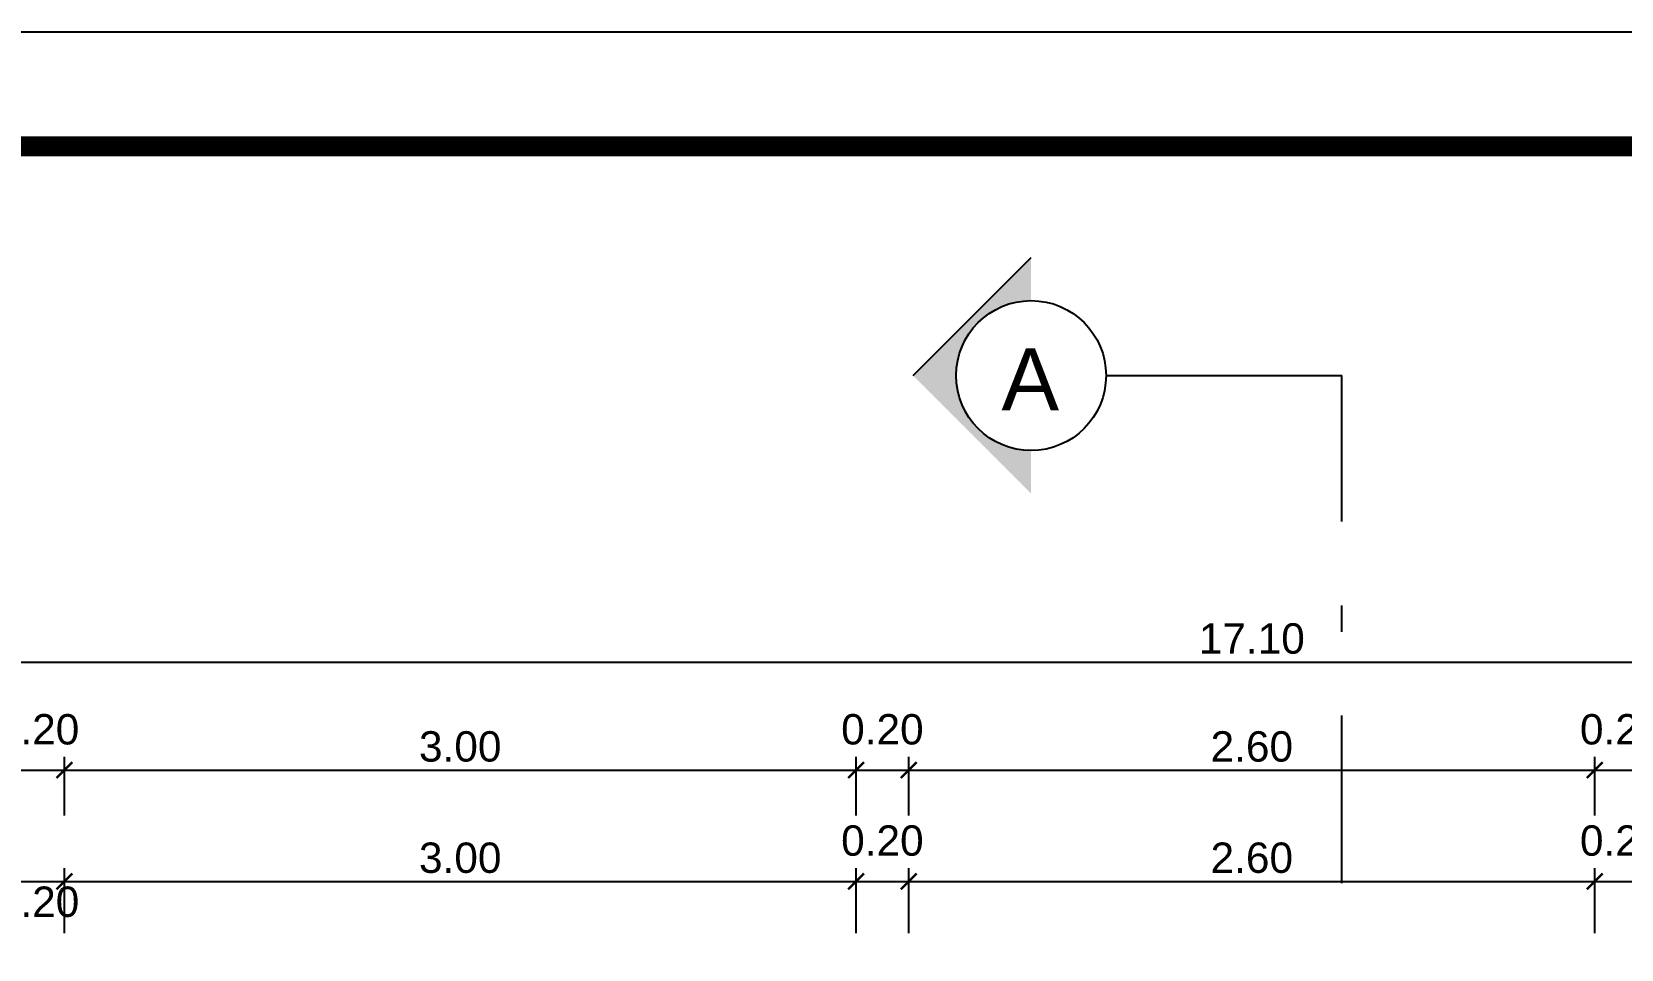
# Model space of a CAD drawing. Header units: feet. Extents: x -417 to 46, y -646 to -218.
# Drawn here: x -73.81 to -67.79, y -279.19 to -275.72 of the extents above; entities that cross this region are included whole.
import ezdxf

# ---------------------------------------------------------------- set-up
doc = ezdxf.new("R2010")
doc.units = ezdxf.units.FT
doc.header["$MEASUREMENT"] = 0
doc.linetypes.add('DASHDOT', pattern=[25.4, 12.7, -6.35, 0, -6.35])
for name, color, linetype in [('DIM', 10, 'Continuous'), ('GRDUTIY', 5, 'Continuous'), ('MARCO', 7, 'Continuous'), ('TEXXT', 8, 'Continuous')]:
    doc.layers.add(name, color=color, linetype=linetype)
doc.layers.add('DIM-COTAS', color=1, linetype='Continuous', lineweight=5)
doc.styles.add('DAMIAN', font='arial.ttf', dxfattribs={"height": 0.12})
doc.styles.get("Standard").update_dxf_attribs({"font": 'arial.ttf', "height": 0.115})
doc.dimstyles.new('KEILY', dxfattribs={"dimtxt": 0.115, "dimasz": 0.06, "dimexe": 0.05, "dimexo": 0.2, "dimgap": 0.03, "dimtad": 1, "dimzin": 1, "dimdsep": 46, "dimtxsty": 'Standard', "dimblk": 'ARCHTICK', "dimcen": 2.5, "dimdle": 0.03, "dimclrd": 256, "dimclre": 256, "dimclrt": 7, "dimadec": 0, "dimazin": 0, "dimtfac": 1, "dimtmove": 2, "dimatfit": 3, "dimfxl": 0.2, "dimfxlon": 1, "dimtolj": 1, "dimtzin": 1, "dimarcsym": 0})

# ---------------------------------------------------------------- blocks, each defined once
blk = doc.blocks.new('_ArchTick')
at = {"layer": 'DIM-COTAS', "color": 0, "const_width": 0.15}
blk.add_lwpolyline([(-0.5, -0.5), (0.5, 0.5)], dxfattribs=at)
blk = doc.blocks.new('*D1379')
at = {"layer": 'Defpoints', "color": 0, "transparency": 16777216}
for p in [(-73.6883, -278.9362), (-73.6883, -279.3321), (-73.8883, -279.5321)]:
    blk.add_point(p, dxfattribs=at)
at = {"layer": 'DIM', "lineweight": -2, "transparency": 16777216}
for p, q in [((-73.8883, -279.1362), (-73.8883, -278.8862)), ((-73.6883, -279.1321), (-73.6883, -278.8862)), ((-73.9183, -278.9362), (-73.6583, -278.9362))]:
    blk.add_line(p, q, dxfattribs=at)
at = {"layer": 'DIM', "lineweight": -2, "transparency": 16777216, "xscale": 0.06, "yscale": 0.06, "zscale": 0.06, "rotation": 180}
blk.add_blockref('_ArchTick', (-73.8883, -278.9362), dxfattribs=at)
at = {"layer": 'DIM', "lineweight": -2, "transparency": 16777216, "xscale": 0.06, "yscale": 0.06, "zscale": 0.06}
blk.add_blockref('_ArchTick', (-73.6883, -278.9362), dxfattribs=at)
at = {"layer": 'DIM', "color": 7, "transparency": 16777216, "insert": (-73.7883, -279.0143), "char_height": 0.115, "attachment_point": 5}
blk.add_mtext('\\A1;0.20', dxfattribs=at)
blk = doc.blocks.new('*D1380')
at = {"layer": 'Defpoints', "color": 0, "transparency": 16777216}
for p in [(-70.6883, -278.9362), (-73.6883, -279.3321), (-70.6883, -279.3321)]:
    blk.add_point(p, dxfattribs=at)
at = {"layer": 'DIM', "lineweight": -2, "transparency": 16777216}
for p, q in [((-73.6883, -279.1321), (-73.6883, -278.8862)), ((-70.6883, -279.1321), (-70.6883, -278.8862)), ((-73.7183, -278.9362), (-70.6583, -278.9362))]:
    blk.add_line(p, q, dxfattribs=at)
at = {"layer": 'DIM', "lineweight": -2, "transparency": 16777216, "xscale": 0.06, "yscale": 0.06, "zscale": 0.06, "rotation": 180}
blk.add_blockref('_ArchTick', (-73.6883, -278.9362), dxfattribs=at)
at = {"layer": 'DIM', "lineweight": -2, "transparency": 16777216, "xscale": 0.06, "yscale": 0.06, "zscale": 0.06}
blk.add_blockref('_ArchTick', (-70.6883, -278.9362), dxfattribs=at)
at = {"layer": 'DIM', "color": 7, "transparency": 16777216, "insert": (-72.1883, -278.8475), "char_height": 0.115, "attachment_point": 5}
blk.add_mtext('\\A1;3.00', dxfattribs=at)
blk = doc.blocks.new('*D1381')
at = {"layer": 'Defpoints', "color": 0, "transparency": 16777216}
for p in [(-70.4883, -278.9362), (-70.6883, -279.3321), (-70.4883, -279.3321)]:
    blk.add_point(p, dxfattribs=at)
at = {"layer": 'DIM', "lineweight": -2, "transparency": 16777216}
for p, q in [((-70.6883, -279.1321), (-70.6883, -278.8862)), ((-70.4883, -279.1321), (-70.4883, -278.8862)), ((-70.7183, -278.9362), (-70.4583, -278.9362))]:
    blk.add_line(p, q, dxfattribs=at)
at = {"layer": 'DIM', "lineweight": -2, "transparency": 16777216, "xscale": 0.06, "yscale": 0.06, "zscale": 0.06, "rotation": 180}
blk.add_blockref('_ArchTick', (-70.6883, -278.9362), dxfattribs=at)
at = {"layer": 'DIM', "lineweight": -2, "transparency": 16777216, "xscale": 0.06, "yscale": 0.06, "zscale": 0.06}
blk.add_blockref('_ArchTick', (-70.4883, -278.9362), dxfattribs=at)
at = {"layer": 'DIM', "color": 7, "transparency": 16777216, "insert": (-70.5883, -278.7825), "char_height": 0.115, "attachment_point": 5}
blk.add_mtext('\\A1;0.20', dxfattribs=at)
blk = doc.blocks.new('*D1382')
at = {"layer": 'Defpoints', "color": 0, "transparency": 16777216}
for p in [(-67.8883, -278.9362), (-70.4883, -279.3321), (-67.8883, -279.3321)]:
    blk.add_point(p, dxfattribs=at)
at = {"layer": 'DIM', "lineweight": -2, "transparency": 16777216}
for p, q in [((-70.4883, -279.1321), (-70.4883, -278.8862)), ((-67.8883, -279.1321), (-67.8883, -278.8862)), ((-70.5183, -278.9362), (-67.8583, -278.9362))]:
    blk.add_line(p, q, dxfattribs=at)
at = {"layer": 'DIM', "lineweight": -2, "transparency": 16777216, "xscale": 0.06, "yscale": 0.06, "zscale": 0.06, "rotation": 180}
blk.add_blockref('_ArchTick', (-70.4883, -278.9362), dxfattribs=at)
at = {"layer": 'DIM', "lineweight": -2, "transparency": 16777216, "xscale": 0.06, "yscale": 0.06, "zscale": 0.06}
blk.add_blockref('_ArchTick', (-67.8883, -278.9362), dxfattribs=at)
at = {"layer": 'DIM', "color": 7, "transparency": 16777216, "insert": (-69.1883, -278.8475), "char_height": 0.115, "attachment_point": 5}
blk.add_mtext('\\A1;2.60', dxfattribs=at)
blk = doc.blocks.new('*D1383')
at = {"layer": 'Defpoints', "color": 0, "transparency": 16777216}
for p in [(-67.6883, -278.9362), (-67.8883, -279.3321), (-67.6883, -279.5321)]:
    blk.add_point(p, dxfattribs=at)
at = {"layer": 'DIM', "lineweight": -2, "transparency": 16777216}
for p, q in [((-67.8883, -279.1321), (-67.8883, -278.8862)), ((-67.6883, -279.1362), (-67.6883, -278.8862)), ((-67.9183, -278.9362), (-67.6583, -278.9362))]:
    blk.add_line(p, q, dxfattribs=at)
at = {"layer": 'DIM', "lineweight": -2, "transparency": 16777216, "xscale": 0.06, "yscale": 0.06, "zscale": 0.06, "rotation": 180}
blk.add_blockref('_ArchTick', (-67.8883, -278.9362), dxfattribs=at)
at = {"layer": 'DIM', "lineweight": -2, "transparency": 16777216, "xscale": 0.06, "yscale": 0.06, "zscale": 0.06}
blk.add_blockref('_ArchTick', (-67.6883, -278.9362), dxfattribs=at)
at = {"layer": 'DIM', "color": 7, "transparency": 16777216, "insert": (-67.7883, -278.7825), "char_height": 0.115, "attachment_point": 5}
blk.add_mtext('\\A1;0.20', dxfattribs=at)
blk = doc.blocks.new('*D1151')
at = {"layer": 'Defpoints', "color": 0, "transparency": 16777216}
for p in [(-73.6883, -278.5146), (-73.8883, -278.8862), (-73.6883, -278.8862)]:
    blk.add_point(p, dxfattribs=at)
at = {"layer": 'DIM', "lineweight": -2, "transparency": 16777216}
for p, q in [((-73.8883, -278.6862), (-73.8883, -278.4646)), ((-73.6883, -278.6862), (-73.6883, -278.4646)), ((-73.9183, -278.5146), (-73.6583, -278.5146))]:
    blk.add_line(p, q, dxfattribs=at)
at = {"layer": 'DIM', "lineweight": -2, "transparency": 16777216, "xscale": 0.06, "yscale": 0.06, "zscale": 0.06, "rotation": 180}
blk.add_blockref('_ArchTick', (-73.8883, -278.5146), dxfattribs=at)
at = {"layer": 'DIM', "lineweight": -2, "transparency": 16777216, "xscale": 0.06, "yscale": 0.06, "zscale": 0.06}
blk.add_blockref('_ArchTick', (-73.6883, -278.5146), dxfattribs=at)
at = {"layer": 'DIM', "color": 7, "transparency": 16777216, "insert": (-73.7883, -278.3609), "char_height": 0.115, "attachment_point": 5}
blk.add_mtext('\\A1;0.20', dxfattribs=at)
blk = doc.blocks.new('*D1152')
at = {"layer": 'Defpoints', "color": 0, "transparency": 16777216}
for p in [(-70.6883, -278.5146), (-73.6883, -278.8862), (-70.6883, -278.8862)]:
    blk.add_point(p, dxfattribs=at)
at = {"layer": 'DIM', "lineweight": -2, "transparency": 16777216}
for p, q in [((-73.6883, -278.6862), (-73.6883, -278.4646)), ((-70.6883, -278.6862), (-70.6883, -278.4646)), ((-73.7183, -278.5146), (-70.6583, -278.5146))]:
    blk.add_line(p, q, dxfattribs=at)
at = {"layer": 'DIM', "lineweight": -2, "transparency": 16777216, "xscale": 0.06, "yscale": 0.06, "zscale": 0.06, "rotation": 180}
blk.add_blockref('_ArchTick', (-73.6883, -278.5146), dxfattribs=at)
at = {"layer": 'DIM', "lineweight": -2, "transparency": 16777216, "xscale": 0.06, "yscale": 0.06, "zscale": 0.06}
blk.add_blockref('_ArchTick', (-70.6883, -278.5146), dxfattribs=at)
at = {"layer": 'DIM', "color": 7, "transparency": 16777216, "insert": (-72.1883, -278.4258), "char_height": 0.115, "attachment_point": 5}
blk.add_mtext('\\A1;3.00', dxfattribs=at)
blk = doc.blocks.new('*D1153')
at = {"layer": 'Defpoints', "color": 0, "transparency": 16777216}
for p in [(-70.4883, -278.5146), (-70.6883, -278.8862), (-70.4883, -278.8862)]:
    blk.add_point(p, dxfattribs=at)
at = {"layer": 'DIM', "lineweight": -2, "transparency": 16777216}
for p, q in [((-70.6883, -278.6862), (-70.6883, -278.4646)), ((-70.4883, -278.6862), (-70.4883, -278.4646)), ((-70.7183, -278.5146), (-70.4583, -278.5146))]:
    blk.add_line(p, q, dxfattribs=at)
at = {"layer": 'DIM', "lineweight": -2, "transparency": 16777216, "xscale": 0.06, "yscale": 0.06, "zscale": 0.06, "rotation": 180}
blk.add_blockref('_ArchTick', (-70.6883, -278.5146), dxfattribs=at)
at = {"layer": 'DIM', "lineweight": -2, "transparency": 16777216, "xscale": 0.06, "yscale": 0.06, "zscale": 0.06}
blk.add_blockref('_ArchTick', (-70.4883, -278.5146), dxfattribs=at)
at = {"layer": 'DIM', "color": 7, "transparency": 16777216, "insert": (-70.5883, -278.3609), "char_height": 0.115, "attachment_point": 5}
blk.add_mtext('\\A1;0.20', dxfattribs=at)
blk = doc.blocks.new('*D1154')
at = {"layer": 'Defpoints', "color": 0, "transparency": 16777216}
for p in [(-67.8883, -278.5146), (-70.4883, -278.8862), (-67.8883, -278.8862)]:
    blk.add_point(p, dxfattribs=at)
at = {"layer": 'DIM', "lineweight": -2, "transparency": 16777216}
for p, q in [((-70.4883, -278.6862), (-70.4883, -278.4646)), ((-67.8883, -278.6862), (-67.8883, -278.4646)), ((-70.5183, -278.5146), (-67.8583, -278.5146))]:
    blk.add_line(p, q, dxfattribs=at)
at = {"layer": 'DIM', "lineweight": -2, "transparency": 16777216, "xscale": 0.06, "yscale": 0.06, "zscale": 0.06, "rotation": 180}
blk.add_blockref('_ArchTick', (-70.4883, -278.5146), dxfattribs=at)
at = {"layer": 'DIM', "lineweight": -2, "transparency": 16777216, "xscale": 0.06, "yscale": 0.06, "zscale": 0.06}
blk.add_blockref('_ArchTick', (-67.8883, -278.5146), dxfattribs=at)
at = {"layer": 'DIM', "color": 7, "transparency": 16777216, "insert": (-69.1883, -278.4259), "char_height": 0.115, "attachment_point": 5}
blk.add_mtext('\\A1;2.60', dxfattribs=at)
blk = doc.blocks.new('*D1155')
at = {"layer": 'Defpoints', "color": 0, "transparency": 16777216}
for p in [(-67.6883, -278.5146), (-67.8883, -278.8862), (-67.6883, -278.8862)]:
    blk.add_point(p, dxfattribs=at)
at = {"layer": 'DIM', "lineweight": -2, "transparency": 16777216}
for p, q in [((-67.8883, -278.6862), (-67.8883, -278.4646)), ((-67.6883, -278.6862), (-67.6883, -278.4646)), ((-67.9183, -278.5146), (-67.6583, -278.5146))]:
    blk.add_line(p, q, dxfattribs=at)
at = {"layer": 'DIM', "lineweight": -2, "transparency": 16777216, "xscale": 0.06, "yscale": 0.06, "zscale": 0.06, "rotation": 180}
blk.add_blockref('_ArchTick', (-67.8883, -278.5146), dxfattribs=at)
at = {"layer": 'DIM', "lineweight": -2, "transparency": 16777216, "xscale": 0.06, "yscale": 0.06, "zscale": 0.06}
blk.add_blockref('_ArchTick', (-67.6883, -278.5146), dxfattribs=at)
at = {"layer": 'DIM', "color": 7, "transparency": 16777216, "insert": (-67.7883, -278.3609), "char_height": 0.115, "attachment_point": 5}
blk.add_mtext('\\A1;0.20', dxfattribs=at)
blk = doc.blocks.new('*D1161')
at = {"layer": 'Defpoints', "color": 0, "transparency": 16777216}
for p in [(-60.6383, -278.1057), (-77.7383, -278.4646), (-60.6383, -278.4646)]:
    blk.add_point(p, dxfattribs=at)
at = {"layer": 'DIM', "lineweight": -2, "transparency": 16777216}
for p, q in [((-77.7383, -278.2646), (-77.7383, -278.0557)), ((-60.6383, -278.2646), (-60.6383, -278.0557)), ((-77.7683, -278.1057), (-60.6083, -278.1057))]:
    blk.add_line(p, q, dxfattribs=at)
at = {"layer": 'DIM', "lineweight": -2, "transparency": 16777216, "xscale": 0.06, "yscale": 0.06, "zscale": 0.06, "rotation": 180}
blk.add_blockref('_ArchTick', (-77.7383, -278.1057), dxfattribs=at)
at = {"layer": 'DIM', "lineweight": -2, "transparency": 16777216, "xscale": 0.06, "yscale": 0.06, "zscale": 0.06}
blk.add_blockref('_ArchTick', (-60.6383, -278.1057), dxfattribs=at)
at = {"layer": 'DIM', "color": 7, "transparency": 16777216, "insert": (-69.1883, -278.0169), "char_height": 0.115, "attachment_point": 5}
blk.add_mtext('\\A1;17.10', dxfattribs=at)

msp = doc.modelspace()

# ---------------------------------------------------------------- hatches: boundary and pattern name
at = {"layer": 'GRDUTIY'}
h = msp.add_hatch(color=256, dxfattribs=at)
edge = h.paths.add_edge_path()
edge.add_line((-70.0247, -277.304), (-70.0247, -277.467))
edge.add_line((-70.0247, -277.467), (-70.4723, -277.0201))
edge.add_line((-70.4723, -277.0201), (-70.0247, -276.5732))
edge.add_line((-70.0247, -276.5732), (-70.0247, -276.7361))
edge.add_ellipse((-70.0247, -277.0201), major_axis=(-0.2008, 0.2008), ratio=1, start_angle=-45, end_angle=135)

# ---------------------------------------------------------------- linework, layer by layer
msp.add_line((-70.4723, -277.0201), (-70.0247, -276.5732), dxfattribs=at)
at = {"layer": 'GRDUTIY', "color": 8, "linetype": 'DASHDOT'}
msp.add_line((-69.7408, -277.0201), (-68.8476, -277.0201), dxfattribs=at)
at = {"layer": 'GRDUTIY', "color": 8, "linetype": 'DASHDOT', "ltscale": 0.05}
msp.add_line((-68.8476, -294.0133), (-68.8476, -277.0201), dxfattribs=at)
at = {"layer": 'GRDUTIY', "color": 3}
msp.add_circle((-70.0247, -277.0201), 0.284, dxfattribs=at)
at = {"layer": 'MARCO'}
msp.add_lwpolyline([(-112.2526, -275.7176), (-47.7526, -275.7176), (-47.7526, -317.7176), (-112.2526, -317.7176)], close=True, dxfattribs=at)
at = {"layer": 'MARCO', "const_width": 0.075}
msp.add_lwpolyline([(-54.925, -276.1516), (-111.8185, -276.1516), (-111.8185, -317.2836), (-54.925, -317.2836)], close=True, dxfattribs=at)

# ---------------------------------------------------------------- texts
at = {"layer": 'TEXXT', "insert": (-69.9189, -276.9173), "char_height": 0.234, "width": 3.63, "attachment_point": 3, "style": 'DAMIAN'}
msp.add_mtext('A', dxfattribs=at)

# ---------------------------------------------------------------- dimensions: what is measured, and where the dimension line sits
at = {"layer": 'DIM'}
for base, p1, p2, picture, middle in [((-60.6383, -278.1057), (-77.7383, -278.4646), (-60.6383, -278.4646), '*D1161', (-69.1883, -278.0169)), ((-73.6883, -278.5146), (-73.8883, -278.8862), (-73.6883, -278.8862), '*D1151', (-73.7883, -278.3609)), ((-70.4883, -278.5146), (-70.6883, -278.8862), (-70.4883, -278.8862), '*D1153', (-70.5883, -278.3609)), ((-67.6883, -278.5146), (-67.8883, -278.8862), (-67.6883, -278.8862), '*D1155', (-67.7883, -278.3609)), ((-70.6883, -278.5146), (-73.6883, -278.8862), (-70.6883, -278.8862), '*D1152', (-72.1883, -278.4258)), ((-67.8883, -278.5146), (-70.4883, -278.8862), (-67.8883, -278.8862), '*D1154', (-69.1883, -278.4259)), ((-70.4883, -278.9362), (-70.6883, -279.3321), (-70.4883, -279.3321), '*D1381', (-70.5883, -278.7825)), ((-67.6883, -278.9362), (-67.8883, -279.3321), (-67.6883, -279.5321), '*D1383', (-67.7883, -278.7825)), ((-70.6883, -278.9362), (-73.6883, -279.3321), (-70.6883, -279.3321), '*D1380', (-72.1883, -278.8475)), ((-67.8883, -278.9362), (-70.4883, -279.3321), (-67.8883, -279.3321), '*D1382', (-69.1883, -278.8475))]:
    dim = msp.add_linear_dim(base=base, p1=p1, p2=p2, dimstyle='KEILY', dxfattribs=at)
    dim.commit()
    dim.dimension.update_dxf_attribs({"geometry": picture, "text_midpoint": middle})
dim = msp.add_linear_dim(base=(-73.6883, -278.9362), p1=(-73.8883, -279.5321), p2=(-73.6883, -279.3321), dimstyle='KEILY', dxfattribs=at)
dim.commit()
dim.dimension.update_dxf_attribs({"geometry": '*D1379', "text_midpoint": (-73.7883, -279.0143), "dimtype": 160})

doc.saveas('drawing.dxf')
